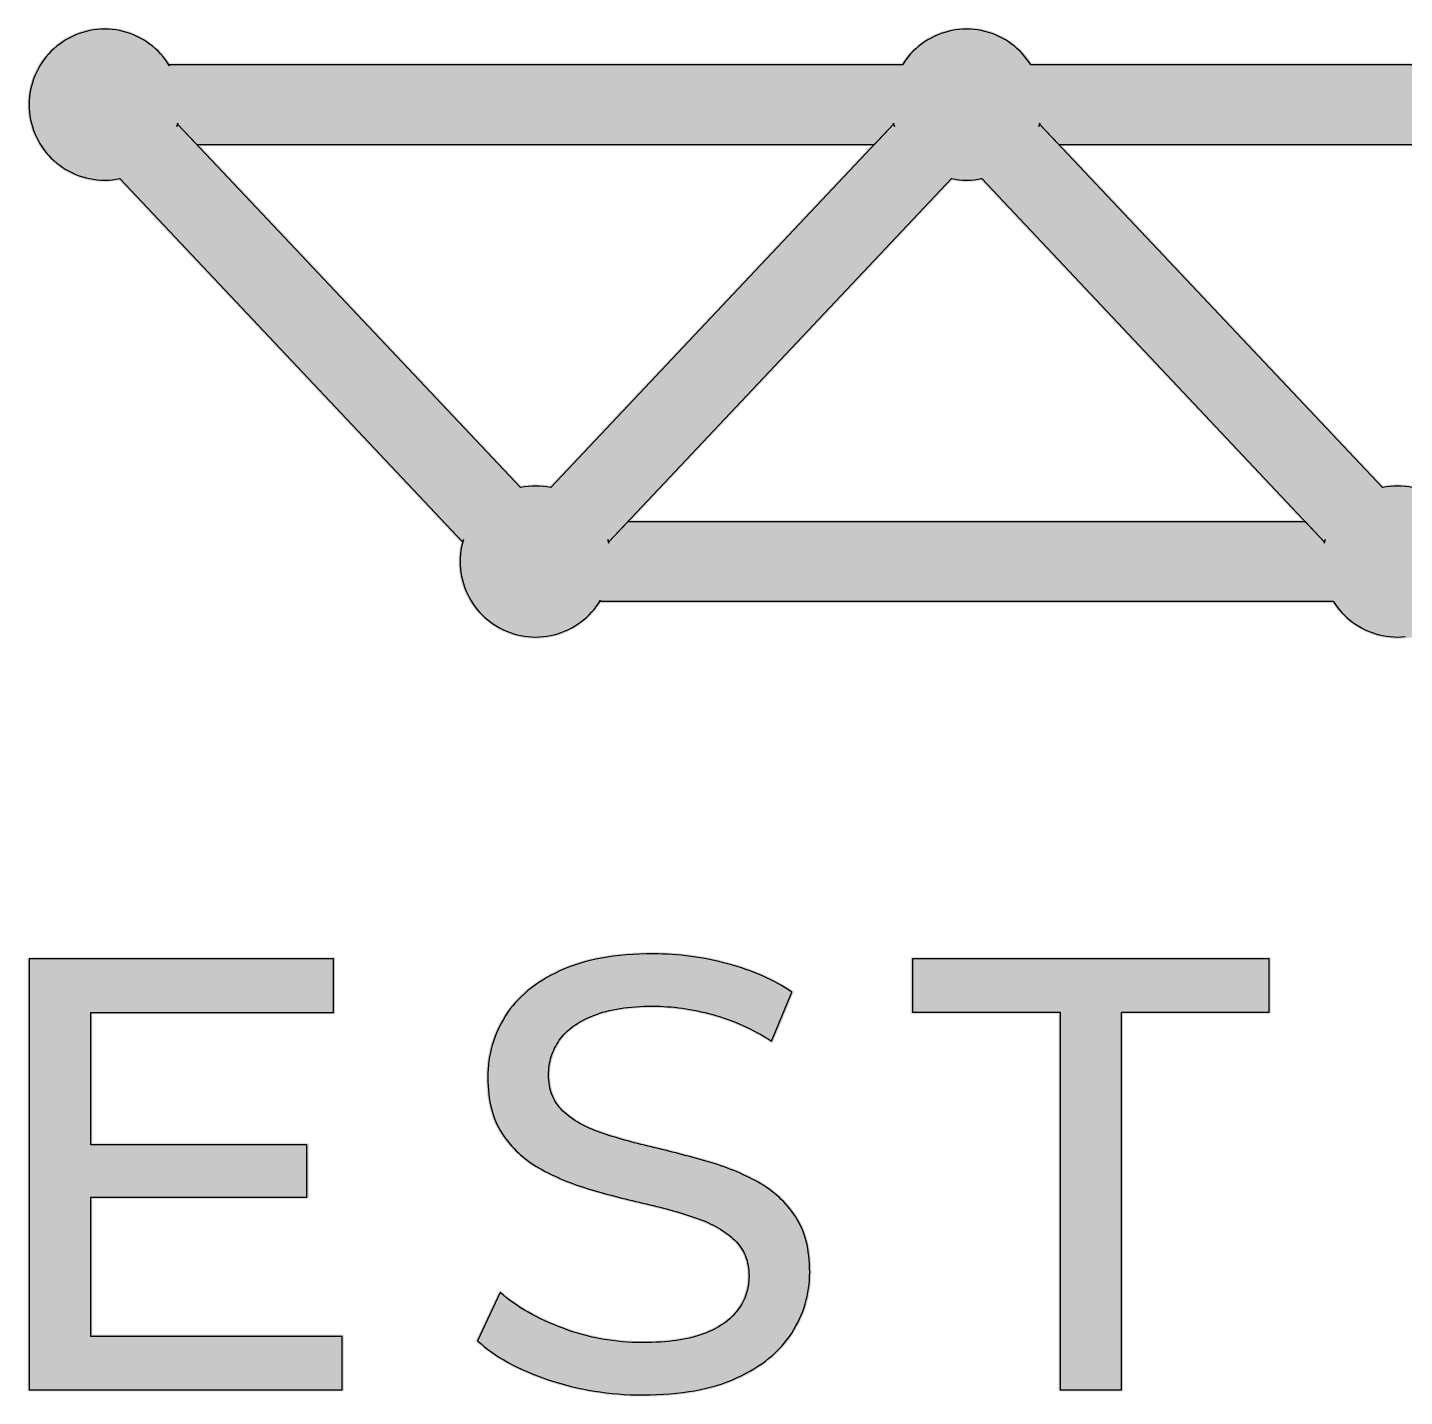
# Model space of a CAD drawing. Header units: millimetres. Extents: x 0 to 100, y 0 to 85.
# Drawn here: x -0.03 to 25.84, y -0.03 to 25.7 of the extents above; entities that cross this region are included whole.
import ezdxf

# ---------------------------------------------------------------- set-up
doc = ezdxf.new("R2010")
doc.units = ezdxf.units.MM
for name, color, linetype in [('RC_CERCHA', 7, 'Continuous'), ('RC_CONTORNO', 7, 'Continuous'), ('RC_TEXTO', 7, 'Continuous')]:
    doc.layers.add(name, color=color, linetype=linetype)

# ---------------------------------------------------------------- blocks, each defined once
blk = doc.blocks.new('RC_PRINCIPAL')
at = {"layer": 'RC_CERCHA'}
for points in [[(1.693, 22.83), (8.112, 16.021), (8.11, 16.016), (8.095, 15.947), (8.083, 15.877), (8.074, 15.806), (8.069, 15.735), (8.067, 15.664), (8.069, 15.593), (8.074, 15.522), (8.083, 15.451), (8.095, 15.381), (8.11, 15.312), (8.129, 15.244), (8.152, 15.176), (8.177, 15.11), (8.206, 15.045), (8.238, 14.981), (8.273, 14.919), (8.311, 14.859), (8.352, 14.801), (8.396, 14.745), (8.442, 14.691), (8.491, 14.64), (8.543, 14.591), (8.597, 14.544), (8.653, 14.5), (8.711, 14.459), (8.771, 14.421), (8.833, 14.386), (8.896, 14.354), (8.961, 14.326), (9.028, 14.3), (9.095, 14.278), (9.164, 14.259), (9.233, 14.243), (9.303, 14.231), (9.374, 14.222), (9.445, 14.217), (9.546, 14.215), (9.546, 17.114), (9.445, 17.111), (9.374, 17.106), (9.303, 17.097), (9.242, 17.087), (3.219, 23.476), (9.546, 23.476), (9.546, 25.029), (2.641, 25.029), (2.624, 25.057), (2.583, 25.115), (2.539, 25.171), (2.492, 25.225), (2.443, 25.277), (2.392, 25.326), (2.338, 25.372), (2.282, 25.416), (2.224, 25.457), (2.164, 25.495), (2.102, 25.53), (2.038, 25.562), (1.973, 25.591), (1.907, 25.616), (1.839, 25.639), (1.771, 25.658), (1.702, 25.673), (1.631, 25.685), (1.561, 25.694), (1.49, 25.699), (1.419, 25.701), (1.348, 25.699), (1.277, 25.694), (1.206, 25.685), (1.136, 25.673), (1.067, 25.658), (0.998, 25.639), (0.931, 25.616), (0.864, 25.591), (0.799, 25.562), (0.736, 25.53), (0.674, 25.495), (0.614, 25.457), (0.556, 25.416), (0.5, 25.372), (0.446, 25.326), (0.394, 25.277), (0.345, 25.225), (0.299, 25.171), (0.255, 25.115), (0.214, 25.057), (0.176, 24.997), (0.141, 24.935), (0.109, 24.872), (0.08, 24.807), (0.055, 24.74), (0.033, 24.673), (0.014, 24.604), (-0.002, 24.535), (-0.014, 24.465), (-0.023, 24.394), (-0.028, 24.323), (-0.03, 24.252), (-0.028, 24.181), (-0.023, 24.11), (-0.014, 24.04), (-0.002, 23.97), (0.014, 23.9), (0.033, 23.832), (0.055, 23.764), (0.08, 23.698), (0.109, 23.633), (0.141, 23.569), (0.176, 23.507), (0.214, 23.447), (0.255, 23.389), (0.299, 23.333), (0.345, 23.279), (0.394, 23.228), (0.446, 23.179), (0.5, 23.132), (0.556, 23.089), (0.614, 23.048), (0.674, 23.01), (0.736, 22.975), (0.799, 22.943), (0.864, 22.914), (0.931, 22.888), (0.998, 22.866), (1.067, 22.847), (1.136, 22.831), (1.206, 22.819), (1.277, 22.81), (1.348, 22.805), (1.419, 22.803), (1.49, 22.805), (1.561, 22.81), (1.631, 22.819)], [(9.658, 14.222), (9.728, 14.231), (9.798, 14.243), (9.868, 14.259), (9.936, 14.278), (10.004, 14.3), (10.07, 14.326), (10.135, 14.354), (10.199, 14.386), (10.261, 14.421), (10.321, 14.459), (10.379, 14.5), (10.435, 14.544), (10.489, 14.591), (10.54, 14.64), (10.589, 14.691), (10.636, 14.745), (10.679, 14.801), (10.72, 14.859), (10.738, 14.887), (17.642, 14.887), (17.642, 16.441), (11.315, 16.441), (17.339, 22.83), (17.4, 22.819), (17.471, 22.81), (17.542, 22.805), (17.642, 22.803), (17.642, 25.702), (17.542, 25.699), (17.471, 25.694), (17.4, 25.685), (17.33, 25.673), (17.261, 25.658), (17.192, 25.639), (17.125, 25.616), (17.058, 25.591), (16.993, 25.562), (16.93, 25.53), (16.868, 25.495), (16.808, 25.457), (16.75, 25.416), (16.694, 25.372), (16.64, 25.326), (16.588, 25.277), (16.539, 25.225), (16.493, 25.171), (16.449, 25.115), (16.408, 25.057), (16.39, 25.029), (9.486, 25.029), (9.486, 23.476), (15.813, 23.476), (9.789, 17.087), (9.728, 17.097), (9.658, 17.106), (9.587, 17.111), (9.486, 17.114), (9.486, 14.215), (9.587, 14.217)], [(17.886, 22.83), (23.91, 16.441), (17.583, 16.441), (17.583, 14.887), (24.487, 14.887), (24.505, 14.859), (24.546, 14.801), (24.59, 14.745), (24.636, 14.691), (24.685, 14.64), (24.737, 14.591), (24.79, 14.544), (24.846, 14.5), (24.905, 14.459), (24.965, 14.421), (25.026, 14.386), (25.09, 14.354), (25.155, 14.326), (25.221, 14.3), (25.289, 14.278), (25.357, 14.259), (25.427, 14.243), (25.497, 14.231), (25.567, 14.222), (25.638, 14.217), (25.739, 14.215), (25.739, 17.114), (25.638, 17.111), (25.567, 17.106), (25.497, 17.097), (25.436, 17.087), (19.412, 23.476), (25.739, 23.476), (25.739, 25.029), (18.835, 25.029), (18.817, 25.057), (18.776, 25.115), (18.733, 25.171), (18.686, 25.225), (18.637, 25.277), (18.586, 25.326), (18.532, 25.372), (18.476, 25.416), (18.418, 25.457), (18.357, 25.495), (18.296, 25.53), (18.232, 25.562), (18.167, 25.591), (18.101, 25.616), (18.033, 25.639), (17.965, 25.658), (17.895, 25.673), (17.825, 25.685), (17.755, 25.694), (17.684, 25.699), (17.583, 25.702), (17.583, 22.803), (17.684, 22.805), (17.755, 22.81), (17.825, 22.819)], [(25.851, 14.222), (25.922, 14.231), (25.992, 14.243), (26.061, 14.259), (26.13, 14.278), (26.198, 14.3), (26.264, 14.326), (26.329, 14.354), (26.392, 14.386), (26.454, 14.421), (26.514, 14.459), (26.573, 14.5), (26.629, 14.544), (26.682, 14.591), (26.734, 14.64), (26.783, 14.691), (26.829, 14.745), (26.873, 14.801), (26.914, 14.859), (26.932, 14.887), (33.836, 14.887), (33.836, 16.441), (27.509, 16.441), (33.533, 22.83), (33.594, 22.819), (33.664, 22.81), (33.735, 22.805), (33.806, 22.803), (33.836, 22.803), (33.836, 25.701), (33.806, 25.701), (33.735, 25.699), (33.664, 25.694), (33.594, 25.685), (33.524, 25.673), (33.454, 25.658), (33.386, 25.639), (33.318, 25.616), (33.252, 25.591), (33.187, 25.562), (33.123, 25.53), (33.061, 25.495), (33.001, 25.457), (32.943, 25.416), (32.887, 25.372), (32.833, 25.326), (32.782, 25.277), (32.733, 25.225), (32.686, 25.171), (32.643, 25.115), (32.602, 25.057), (32.584, 25.029), (25.68, 25.029), (25.68, 23.476), (32.007, 23.476), (25.983, 17.087), (25.922, 17.097), (25.851, 17.106), (25.781, 17.111), (25.68, 17.114), (25.68, 14.215), (25.781, 14.217)]]:
    blk.add_hatch(color=7, dxfattribs=at).paths.add_polyline_path(points)
at = {"layer": 'RC_TEXTO'}
for points in [[(11.917, -0.019), (12.041, -0.01), (12.162, 0.001), (12.28, 0.015), (12.396, 0.031), (12.508, 0.05), (12.618, 0.071), (12.724, 0.095), (12.828, 0.121), (12.929, 0.15), (13.028, 0.181), (13.123, 0.215), (13.215, 0.252), (13.305, 0.291), (13.391, 0.332), (13.475, 0.374), (13.556, 0.418), (13.634, 0.464), (13.709, 0.512), (13.782, 0.561), (13.851, 0.612), (13.918, 0.665), (13.982, 0.719), (14.044, 0.775), (14.102, 0.833), (14.158, 0.892), (14.211, 0.953), (14.261, 1.016), (14.308, 1.08), (14.352, 1.146), (14.394, 1.213), (14.433, 1.281), (14.469, 1.349), (14.502, 1.419), (14.533, 1.489), (14.561, 1.56), (14.587, 1.631), (14.609, 1.704), (14.63, 1.777), (14.647, 1.851), (14.662, 1.925), (14.674, 2.001), (14.683, 2.077), (14.69, 2.153), (14.694, 2.231), (14.695, 2.309), (14.694, 2.388), (14.691, 2.466), (14.686, 2.542), (14.678, 2.616), (14.669, 2.688), (14.657, 2.759), (14.643, 2.827), (14.627, 2.894), (14.609, 2.96), (14.589, 3.023), (14.567, 3.085), (14.542, 3.145), (14.515, 3.203), (14.486, 3.259), (14.455, 3.314), (14.422, 3.367), (14.388, 3.418), (14.352, 3.467), (14.314, 3.516), (14.276, 3.563), (14.236, 3.608), (14.195, 3.653), (14.152, 3.696), (14.108, 3.737), (14.063, 3.778), (14.016, 3.817), (13.969, 3.855), (13.92, 3.891), (13.869, 3.926), (13.817, 3.96), (13.764, 3.992), (13.71, 4.023), (13.655, 4.053), (13.599, 4.082), (13.543, 4.111), (13.486, 4.139), (13.428, 4.166), (13.37, 4.192), (13.31, 4.218), (13.25, 4.243), (13.19, 4.267), (13.128, 4.29), (13.066, 4.313), (13.004, 4.335), (12.94, 4.356), (12.876, 4.377), (12.811, 4.397), (12.746, 4.416), (12.68, 4.435), (12.614, 4.453), (12.549, 4.471), (12.483, 4.489), (12.417, 4.507), (12.352, 4.525), (12.286, 4.542), (12.22, 4.559), (12.155, 4.576), (12.089, 4.593), (12.023, 4.609), (11.957, 4.626), (11.892, 4.642), (11.826, 4.658), (11.76, 4.674), (11.694, 4.689), (11.629, 4.705), (11.565, 4.72), (11.501, 4.736), (11.438, 4.752), (11.376, 4.769), (11.314, 4.785), (11.253, 4.802), (11.193, 4.819), (11.134, 4.836), (11.075, 4.853), (11.017, 4.87), (10.96, 4.888), (10.903, 4.906), (10.848, 4.924), (10.793, 4.942), (10.738, 4.96), (10.685, 4.979), (10.634, 4.999), (10.583, 5.019), (10.534, 5.041), (10.486, 5.063), (10.44, 5.085), (10.395, 5.109), (10.351, 5.134), (10.309, 5.159), (10.267, 5.185), (10.227, 5.212), (10.189, 5.239), (10.152, 5.268), (10.116, 5.297), (10.081, 5.327), (10.047, 5.358), (10.016, 5.389), (9.987, 5.422), (9.959, 5.456), (9.934, 5.491), (9.911, 5.528), (9.89, 5.565), (9.871, 5.605), (9.854, 5.645), (9.838, 5.686), (9.825, 5.729), (9.814, 5.774), (9.805, 5.819), (9.798, 5.867), (9.793, 5.915), (9.79, 5.965), (9.789, 6.016), (9.789, 6.06), (9.792, 6.103), (9.796, 6.146), (9.801, 6.188), (9.808, 6.23), (9.816, 6.271), (9.826, 6.311), (9.838, 6.351), (9.851, 6.39), (9.866, 6.429), (9.882, 6.467), (9.9, 6.505), (9.919, 6.542), (9.94, 6.579), (9.962, 6.615), (9.986, 6.65), (10.011, 6.685), (10.039, 6.718), (10.068, 6.751), (10.099, 6.783), (10.131, 6.815), (10.166, 6.845), (10.202, 6.875), (10.241, 6.903), (10.281, 6.931), (10.323, 6.959), (10.366, 6.985), (10.412, 7.01), (10.46, 7.035), (10.509, 7.059), (10.56, 7.082), (10.613, 7.104), (10.668, 7.125), (10.725, 7.144), (10.784, 7.163), (10.844, 7.179), (10.907, 7.195), (10.971, 7.209), (11.037, 7.222), (11.105, 7.234), (11.176, 7.244), (11.248, 7.253), (11.321, 7.26), (11.397, 7.266), (11.475, 7.271), (11.555, 7.274), (11.636, 7.277), (11.72, 7.277), (11.787, 7.277), (11.855, 7.275), (11.923, 7.272), (11.992, 7.267), (12.06, 7.262), (12.13, 7.255), (12.199, 7.247), (12.269, 7.238), (12.338, 7.227), (12.409, 7.216), (12.479, 7.203), (12.55, 7.188), (12.621, 7.173), (12.693, 7.156), (12.764, 7.138), (12.836, 7.119), (12.908, 7.099), (12.979, 7.077), (13.05, 7.054), (13.121, 7.029), (13.191, 7.003), (13.261, 6.976), (13.33, 6.947), (13.399, 6.917), (13.467, 6.885), (13.535, 6.852), (13.602, 6.818), (13.67, 6.782), (13.736, 6.745), (13.803, 6.706), (13.868, 6.666), (13.964, 6.606), (14.369, 7.58), (14.283, 7.636), (14.217, 7.678), (14.149, 7.718), (14.08, 7.757), (14.009, 7.795), (13.937, 7.832), (13.864, 7.867), (13.789, 7.902), (13.712, 7.935), (13.634, 7.966), (13.555, 7.997), (13.474, 8.026), (13.392, 8.054), (13.308, 8.081), (13.223, 8.106), (13.137, 8.13), (13.049, 8.153), (12.962, 8.175), (12.874, 8.195), (12.787, 8.213), (12.699, 8.23), (12.611, 8.246), (12.523, 8.26), (12.435, 8.272), (12.347, 8.283), (12.259, 8.293), (12.171, 8.301), (12.082, 8.308), (11.994, 8.313), (11.905, 8.316), (11.816, 8.319), (11.727, 8.319), (11.595, 8.318), (11.466, 8.314), (11.339, 8.308), (11.215, 8.299), (11.095, 8.288), (10.977, 8.274), (10.862, 8.258), (10.75, 8.239), (10.641, 8.218), (10.535, 8.194), (10.432, 8.168), (10.331, 8.139), (10.234, 8.107), (10.14, 8.073), (10.048, 8.037), (9.96, 7.998), (9.874, 7.957), (9.791, 7.914), (9.711, 7.87), (9.634, 7.824), (9.56, 7.776), (9.488, 7.727), (9.419, 7.676), (9.353, 7.623), (9.29, 7.569), (9.229, 7.513), (9.172, 7.455), (9.117, 7.396), (9.065, 7.335), (9.015, 7.272), (8.969, 7.208), (8.925, 7.142), (8.885, 7.074), (8.846, 7.006), (8.811, 6.938), (8.778, 6.868), (8.748, 6.798), (8.72, 6.726), (8.695, 6.654), (8.672, 6.581), (8.653, 6.508), (8.636, 6.433), (8.621, 6.358), (8.609, 6.281), (8.6, 6.204), (8.593, 6.127), (8.59, 6.048), (8.588, 5.969), (8.589, 5.888), (8.592, 5.809), (8.598, 5.732), (8.605, 5.657), (8.615, 5.584), (8.626, 5.512), (8.64, 5.442), (8.656, 5.375), (8.674, 5.308), (8.694, 5.244), (8.717, 5.182), (8.741, 5.121), (8.768, 5.063), (8.797, 5.006), (8.828, 4.951), (8.861, 4.898), (8.896, 4.847), (8.932, 4.797), (8.969, 4.748), (9.008, 4.701), (9.048, 4.655), (9.089, 4.61), (9.131, 4.567), (9.175, 4.525), (9.22, 4.484), (9.267, 4.444), (9.315, 4.406), (9.364, 4.369), (9.414, 4.334), (9.466, 4.299), (9.519, 4.266), (9.573, 4.235), (9.628, 4.204), (9.684, 4.174), (9.74, 4.145), (9.797, 4.117), (9.855, 4.089), (9.914, 4.062), (9.973, 4.036), (10.033, 4.011), (10.094, 3.986), (10.155, 3.962), (10.217, 3.939), (10.28, 3.916), (10.344, 3.894), (10.408, 3.873), (10.473, 3.853), (10.538, 3.833), (10.604, 3.814), (10.67, 3.795), (10.736, 3.777), (10.802, 3.758), (10.867, 3.74), (10.933, 3.723), (10.999, 3.705), (11.065, 3.688), (11.13, 3.671), (11.196, 3.655), (11.262, 3.638), (11.327, 3.622), (11.393, 3.606), (11.459, 3.591), (11.525, 3.576), (11.59, 3.561), (11.655, 3.546), (11.72, 3.531), (11.783, 3.515), (11.846, 3.499), (11.908, 3.483), (11.97, 3.467), (12.03, 3.451), (12.09, 3.434), (12.15, 3.417), (12.208, 3.399), (12.266, 3.382), (12.323, 3.364), (12.38, 3.346), (12.436, 3.327), (12.491, 3.308), (12.545, 3.289), (12.598, 3.27), (12.65, 3.25), (12.7, 3.229), (12.749, 3.207), (12.797, 3.185), (12.843, 3.162), (12.888, 3.137), (12.932, 3.113), (12.975, 3.087), (13.016, 3.061), (13.056, 3.034), (13.095, 3.006), (13.132, 2.977), (13.168, 2.948), (13.203, 2.918), (13.236, 2.887), (13.267, 2.856), (13.297, 2.823), (13.324, 2.789), (13.349, 2.754), (13.372, 2.717), (13.394, 2.68), (13.413, 2.641), (13.43, 2.601), (13.445, 2.559), (13.458, 2.516), (13.469, 2.472), (13.479, 2.427), (13.486, 2.38), (13.491, 2.331), (13.494, 2.282), (13.495, 2.231), (13.494, 2.188), (13.492, 2.147), (13.488, 2.105), (13.482, 2.064), (13.475, 2.024), (13.466, 1.984), (13.456, 1.945), (13.444, 1.906), (13.431, 1.868), (13.416, 1.83), (13.399, 1.793), (13.381, 1.756), (13.361, 1.72), (13.34, 1.684), (13.317, 1.649), (13.292, 1.614), (13.266, 1.58), (13.238, 1.547), (13.208, 1.514), (13.177, 1.483), (13.144, 1.453), (13.109, 1.423), (13.072, 1.394), (13.033, 1.366), (12.993, 1.339), (12.95, 1.313), (12.906, 1.288), (12.86, 1.264), (12.812, 1.24), (12.763, 1.218), (12.711, 1.196), (12.658, 1.175), (12.603, 1.156), (12.546, 1.137), (12.487, 1.12), (12.425, 1.104), (12.362, 1.09), (12.296, 1.076), (12.229, 1.064), (12.159, 1.053), (12.087, 1.044), (12.013, 1.035), (11.937, 1.028), (11.859, 1.023), (11.779, 1.018), (11.696, 1.015), (11.612, 1.013), (11.526, 1.012), (11.429, 1.013), (11.334, 1.016), (11.238, 1.022), (11.144, 1.029), (11.049, 1.038), (10.955, 1.05), (10.862, 1.063), (10.769, 1.079), (10.676, 1.097), (10.584, 1.116), (10.492, 1.138), (10.401, 1.162), (10.311, 1.188), (10.22, 1.216), (10.13, 1.247), (10.041, 1.279), (9.953, 1.313), (9.866, 1.348), (9.782, 1.384), (9.7, 1.421), (9.62, 1.459), (9.541, 1.498), (9.465, 1.538), (9.391, 1.579), (9.319, 1.621), (9.249, 1.664), (9.181, 1.708), (9.115, 1.754), (9.051, 1.8), (8.989, 1.847), (8.929, 1.895), (8.841, 1.97), (8.389, 1.011), (8.468, 0.941), (8.533, 0.886), (8.602, 0.833), (8.673, 0.78), (8.746, 0.729), (8.823, 0.68), (8.903, 0.632), (8.985, 0.585), (9.07, 0.539), (9.158, 0.495), (9.249, 0.452), (9.342, 0.41), (9.439, 0.37), (9.538, 0.331), (9.64, 0.293), (9.744, 0.257), (9.851, 0.222), (9.958, 0.19), (10.066, 0.159), (10.174, 0.131), (10.284, 0.106), (10.393, 0.082), (10.504, 0.061), (10.615, 0.042), (10.727, 0.025), (10.839, 0.01), (10.952, -0.002), (11.066, -0.012), (11.18, -0.02), (11.295, -0.025), (11.411, -0.029), (11.527, -0.03), (11.66, -0.029), (11.79, -0.025)], [(1.187, 1.13), (1.187, 3.687), (5.25, 3.687), (5.25, 4.73), (1.187, 4.73), (1.187, 7.159), (5.748, 7.159), (5.748, 8.226), (-0.03, 8.226), (-0.03, 0.064), (5.91, 0.064), (5.91, 1.13)], [(23.324, 7.164), (23.324, 8.226), (16.564, 8.226), (16.564, 7.164), (19.339, 7.164), (19.339, 0.064), (20.549, 0.064), (20.549, 7.164)]]:
    blk.add_hatch(color=7, dxfattribs=at).paths.add_polyline_path(points)
at = {"layer": 'RC_CONTORNO'}
blk.add_lwpolyline([(32.6, 24.999), (18.819, 24.999), (18.792, 25.041), (18.752, 25.097), (18.709, 25.152), (18.664, 25.205), (18.616, 25.256), (18.565, 25.304), (18.513, 25.349), (18.458, 25.392), (18.401, 25.432), (18.342, 25.469), (18.281, 25.504), (18.219, 25.535), (18.156, 25.563), (18.091, 25.588), (18.024, 25.61), (17.957, 25.629), (17.889, 25.644), (17.821, 25.656), (17.752, 25.664), (17.682, 25.669), (17.613, 25.671), (17.543, 25.669), (17.474, 25.664), (17.404, 25.656), (17.336, 25.644), (17.268, 25.629), (17.201, 25.61), (17.135, 25.588), (17.07, 25.563), (17.006, 25.535), (16.944, 25.504), (16.883, 25.469), (16.824, 25.432), (16.767, 25.392), (16.712, 25.349), (16.66, 25.304), (16.609, 25.256), (16.561, 25.205), (16.516, 25.152), (16.473, 25.097), (16.433, 25.041), (16.407, 24.999), (2.625, 24.999), (2.636, 24.982), (2.599, 25.041), (2.559, 25.097), (2.516, 25.152), (2.47, 25.205), (2.422, 25.256), (2.372, 25.304), (2.319, 25.349), (2.264, 25.392), (2.207, 25.432), (2.148, 25.469), (2.088, 25.504), (2.026, 25.535), (1.962, 25.563), (1.897, 25.588), (1.831, 25.61), (1.764, 25.629), (1.696, 25.644), (1.627, 25.656), (1.558, 25.664), (1.489, 25.669), (1.419, 25.671), (1.349, 25.669), (1.28, 25.664), (1.211, 25.656), (1.142, 25.644), (1.074, 25.629), (1.007, 25.61), (0.941, 25.588), (0.876, 25.563), (0.812, 25.535), (0.75, 25.504), (0.689, 25.469), (0.631, 25.432), (0.574, 25.392), (0.519, 25.349), (0.466, 25.304), (0.416, 25.256), (0.368, 25.205), (0.322, 25.152), (0.279, 25.097), (0.239, 25.041), (0.202, 24.982), (0.168, 24.921), (0.136, 24.859), (0.108, 24.795), (0.083, 24.73), (0.061, 24.664), (0.043, 24.597), (0.027, 24.529), (0.015, 24.46), (0.007, 24.391), (0.002, 24.322), (0, 24.252), (0.002, 24.183), (0.007, 24.113), (0.015, 24.044), (0.027, 23.975), (0.043, 23.907), (0.061, 23.84), (0.083, 23.774), (0.108, 23.709), (0.136, 23.646), (0.168, 23.583), (0.202, 23.523), (0.239, 23.464), (0.279, 23.407), (0.322, 23.352), (0.368, 23.299), (0.416, 23.249), (0.466, 23.201), (0.519, 23.155), (0.574, 23.113), (0.631, 23.072), (0.689, 23.035), (0.75, 23.001), (0.812, 22.97), (0.876, 22.941), (0.941, 22.916), (1.007, 22.894), (1.074, 22.876), (1.142, 22.861), (1.211, 22.849), (1.28, 22.84), (1.349, 22.835), (1.419, 22.833), (1.489, 22.835), (1.558, 22.84), (1.627, 22.849), (1.696, 22.861), (1.703, 22.862), (8.145, 16.029), (8.158, 16.076), (8.139, 16.009), (8.124, 15.941), (8.112, 15.872), (8.104, 15.803), (8.099, 15.734), (8.097, 15.664), (8.099, 15.594), (8.104, 15.525), (8.112, 15.456), (8.124, 15.387), (8.139, 15.319), (8.158, 15.252), (8.18, 15.186), (8.205, 15.121), (8.233, 15.057), (8.264, 14.995), (8.299, 14.935), (8.336, 14.876), (8.376, 14.819), (8.419, 14.764), (8.464, 14.711), (8.512, 14.661), (8.563, 14.613), (8.616, 14.567), (8.671, 14.524), (8.727, 14.484), (8.786, 14.447), (8.847, 14.413), (8.909, 14.381), (8.973, 14.353), (9.038, 14.328), (9.104, 14.306), (9.171, 14.288), (9.239, 14.272), (9.308, 14.261), (9.377, 14.252), (9.446, 14.247), (9.516, 14.245), (9.585, 14.247), (9.655, 14.252), (9.724, 14.261), (9.793, 14.272), (9.861, 14.288), (9.928, 14.306), (9.994, 14.328), (10.059, 14.353), (10.122, 14.381), (10.185, 14.413), (10.245, 14.447), (10.304, 14.484), (10.361, 14.524), (10.416, 14.567), (10.469, 14.613), (10.519, 14.661), (10.567, 14.711), (10.613, 14.764), (10.655, 14.819), (10.696, 14.876), (10.733, 14.935), (10.722, 14.917), (24.503, 14.917), (24.53, 14.876), (24.57, 14.819), (24.613, 14.764), (24.658, 14.711), (24.706, 14.661), (24.757, 14.613), (24.809, 14.567), (24.864, 14.524), (24.921, 14.484), (24.98, 14.447), (25.041, 14.413), (25.103, 14.381), (25.166, 14.353), (25.231, 14.328), (25.298, 14.306), (25.365, 14.288), (25.433, 14.272), (25.501, 14.261), (25.57, 14.252), (25.64, 14.247), (25.709, 14.245), (25.779, 14.247), (25.849, 14.252)], dxfattribs=at)
for points in [[(2.777, 23.84), (2.795, 23.907), (2.79, 23.887)], [(3.149, 23.505), (15.882, 23.505), (16.242, 23.887), (9.8, 17.054), (9.793, 17.056), (9.724, 17.068), (9.655, 17.076), (9.585, 17.081), (9.516, 17.083), (9.446, 17.081), (9.377, 17.076), (9.308, 17.068), (9.239, 17.056), (9.232, 17.054), (2.79, 23.887)], [(16.236, 23.907), (16.255, 23.84), (16.242, 23.887)], [(18.983, 23.887), (18.97, 23.84), (18.989, 23.907)], [(19.343, 23.505), (32.076, 23.505), (32.436, 23.887), (25.994, 17.054), (25.986, 17.056), (25.918, 17.068), (25.849, 17.076), (25.779, 17.081), (25.709, 17.083), (25.64, 17.081), (25.57, 17.076), (25.501, 17.068), (25.433, 17.056), (25.425, 17.054), (18.983, 23.887)], [(17.328, 22.862), (17.336, 22.861), (17.404, 22.849), (17.474, 22.84), (17.543, 22.835), (17.613, 22.833), (17.682, 22.835), (17.752, 22.84), (17.821, 22.849), (17.889, 22.861), (17.897, 22.862), (24.339, 16.029), (23.979, 16.411), (11.246, 16.411), (10.886, 16.029)], [(10.892, 16.009), (10.874, 16.076), (10.886, 16.029)], [(24.352, 16.076), (24.333, 16.009), (24.339, 16.029)], [(11.915, 0.011), (12.038, 0.02), (12.159, 0.031), (12.276, 0.045), (12.391, 0.061), (12.503, 0.079), (12.612, 0.101), (12.718, 0.124), (12.821, 0.15), (12.921, 0.179), (13.018, 0.21), (13.112, 0.243), (13.204, 0.279), (13.292, 0.318), (13.378, 0.358), (13.461, 0.401), (13.541, 0.444), (13.618, 0.49), (13.693, 0.537), (13.764, 0.586), (13.833, 0.636), (13.899, 0.688), (13.963, 0.741), (14.023, 0.797), (14.081, 0.853), (14.136, 0.912), (14.188, 0.972), (14.237, 1.034), (14.283, 1.097), (14.327, 1.162), (14.368, 1.228), (14.406, 1.295), (14.442, 1.363), (14.475, 1.431), (14.505, 1.5), (14.533, 1.57), (14.558, 1.641), (14.581, 1.712), (14.601, 1.784), (14.618, 1.857), (14.632, 1.931), (14.644, 2.005), (14.653, 2.08), (14.66, 2.156), (14.664, 2.232), (14.665, 2.309), (14.664, 2.388), (14.661, 2.464), (14.656, 2.539), (14.649, 2.612), (14.639, 2.684), (14.628, 2.753), (14.614, 2.821), (14.598, 2.887), (14.581, 2.951), (14.561, 3.014), (14.539, 3.074), (14.515, 3.133), (14.488, 3.19), (14.46, 3.245), (14.43, 3.299), (14.397, 3.35), (14.363, 3.401), (14.328, 3.449), (14.291, 3.497), (14.253, 3.543), (14.214, 3.588), (14.173, 3.632), (14.131, 3.674), (14.088, 3.715), (14.043, 3.755), (13.998, 3.794), (13.95, 3.831), (13.902, 3.867), (13.852, 3.901), (13.801, 3.935), (13.749, 3.967), (13.696, 3.997), (13.641, 4.027), (13.586, 4.056), (13.53, 4.084), (13.473, 4.112), (13.416, 4.139), (13.358, 4.165), (13.299, 4.19), (13.239, 4.215), (13.179, 4.239), (13.118, 4.262), (13.056, 4.285), (12.994, 4.307), (12.931, 4.328), (12.867, 4.348), (12.803, 4.368), (12.737, 4.387), (12.672, 4.406), (12.606, 4.424), (12.541, 4.442), (12.475, 4.46), (12.41, 4.478), (12.344, 4.496), (12.278, 4.513), (12.213, 4.53), (12.147, 4.547), (12.081, 4.564), (12.016, 4.58), (11.95, 4.597), (11.885, 4.613), (11.819, 4.629), (11.753, 4.645), (11.688, 4.66), (11.622, 4.676), (11.558, 4.691), (11.494, 4.707), (11.431, 4.723), (11.368, 4.74), (11.306, 4.756), (11.245, 4.773), (11.185, 4.79), (11.125, 4.807), (11.067, 4.824), (11.008, 4.842), (10.951, 4.859), (10.894, 4.877), (10.838, 4.895), (10.783, 4.914), (10.728, 4.932), (10.675, 4.951), (10.623, 4.971), (10.572, 4.992), (10.522, 5.013), (10.474, 5.036), (10.426, 5.059), (10.381, 5.083), (10.336, 5.108), (10.293, 5.133), (10.251, 5.16), (10.21, 5.187), (10.171, 5.215), (10.133, 5.244), (10.096, 5.274), (10.061, 5.305), (10.027, 5.336), (9.994, 5.369), (9.964, 5.403), (9.936, 5.438), (9.909, 5.475), (9.885, 5.512), (9.863, 5.552), (9.844, 5.592), (9.826, 5.634), (9.81, 5.677), (9.796, 5.721), (9.785, 5.767), (9.775, 5.814), (9.768, 5.863), (9.763, 5.912), (9.76, 5.963), (9.759, 6.016), (9.76, 6.061), (9.762, 6.105), (9.766, 6.149), (9.771, 6.193), (9.779, 6.235), (9.787, 6.277), (9.798, 6.319), (9.809, 6.36), (9.823, 6.4), (9.838, 6.44), (9.855, 6.48), (9.873, 6.518), (9.893, 6.556), (9.914, 6.594), (9.937, 6.631), (9.961, 6.667), (9.988, 6.703), (10.016, 6.738), (10.046, 6.772), (10.077, 6.805), (10.111, 6.837), (10.147, 6.868), (10.184, 6.898), (10.223, 6.928), (10.264, 6.956), (10.307, 6.984), (10.351, 7.011), (10.398, 7.037), (10.446, 7.062), (10.497, 7.086), (10.549, 7.109), (10.602, 7.132), (10.658, 7.153), (10.716, 7.173), (10.775, 7.191), (10.837, 7.208), (10.9, 7.224), (10.965, 7.239), (11.032, 7.252), (11.101, 7.263), (11.172, 7.273), (11.244, 7.282), (11.319, 7.29), (11.395, 7.296), (11.473, 7.301), (11.554, 7.304), (11.636, 7.306), (11.72, 7.307), (11.788, 7.306), (11.856, 7.305), (11.925, 7.301), (11.994, 7.297), (12.063, 7.292), (12.133, 7.285), (12.203, 7.277), (12.273, 7.267), (12.343, 7.257), (12.414, 7.245), (12.485, 7.232), (12.556, 7.218), (12.628, 7.202), (12.7, 7.185), (12.772, 7.167), (12.844, 7.148), (12.917, 7.128), (12.988, 7.106), (13.06, 7.082), (13.131, 7.057), (13.202, 7.031), (13.272, 7.004), (13.342, 6.974), (13.411, 6.944), (13.48, 6.912), (13.548, 6.879), (13.616, 6.844), (13.684, 6.808), (13.751, 6.771), (13.818, 6.732), (13.884, 6.692), (13.95, 6.65), (14.331, 7.568), (14.267, 7.611), (14.201, 7.652), (14.134, 7.692), (14.066, 7.731), (13.996, 7.769), (13.924, 7.805), (13.851, 7.84), (13.777, 7.874), (13.701, 7.907), (13.623, 7.939), (13.545, 7.969), (13.464, 7.998), (13.383, 8.026), (13.299, 8.052), (13.215, 8.077), (13.129, 8.102), (13.042, 8.124), (12.955, 8.146), (12.868, 8.165), (12.781, 8.184), (12.694, 8.201), (12.606, 8.216), (12.519, 8.23), (12.431, 8.243), (12.344, 8.254), (12.256, 8.263), (12.168, 8.271), (12.08, 8.278), (11.992, 8.283), (11.904, 8.287), (11.816, 8.289), (11.728, 8.289), (11.596, 8.288), (11.467, 8.285), (11.341, 8.278), (11.218, 8.27), (11.098, 8.258), (10.981, 8.245), (10.867, 8.228), (10.755, 8.21), (10.647, 8.189), (10.542, 8.165), (10.44, 8.139), (10.34, 8.11), (10.244, 8.079), (10.15, 8.045), (10.06, 8.009), (9.972, 7.971), (9.887, 7.93), (9.805, 7.888), (9.726, 7.844), (9.65, 7.798), (9.576, 7.751), (9.505, 7.703), (9.437, 7.652), (9.372, 7.6), (9.31, 7.546), (9.25, 7.491), (9.193, 7.434), (9.139, 7.376), (9.088, 7.316), (9.039, 7.254), (8.994, 7.191), (8.951, 7.126), (8.91, 7.059), (8.873, 6.992), (8.838, 6.924), (8.805, 6.856), (8.775, 6.786), (8.748, 6.716), (8.723, 6.645), (8.701, 6.573), (8.682, 6.5), (8.665, 6.427), (8.651, 6.353), (8.639, 6.277), (8.63, 6.201), (8.623, 6.125), (8.619, 6.047), (8.618, 5.969), (8.619, 5.889), (8.622, 5.811), (8.628, 5.735), (8.635, 5.66), (8.644, 5.588), (8.656, 5.517), (8.669, 5.449), (8.685, 5.382), (8.703, 5.317), (8.723, 5.254), (8.745, 5.193), (8.769, 5.133), (8.795, 5.076), (8.823, 5.02), (8.854, 4.966), (8.886, 4.914), (8.92, 4.864), (8.956, 4.815), (8.992, 4.767), (9.03, 4.72), (9.07, 4.675), (9.11, 4.631), (9.152, 4.588), (9.196, 4.547), (9.24, 4.506), (9.286, 4.467), (9.333, 4.43), (9.381, 4.393), (9.431, 4.358), (9.482, 4.324), (9.534, 4.292), (9.588, 4.261), (9.642, 4.23), (9.698, 4.201), (9.754, 4.172), (9.81, 4.144), (9.868, 4.116), (9.926, 4.09), (9.985, 4.064), (10.044, 4.038), (10.105, 4.014), (10.166, 3.99), (10.228, 3.967), (10.29, 3.944), (10.353, 3.923), (10.417, 3.902), (10.482, 3.881), (10.547, 3.862), (10.613, 3.843), (10.678, 3.824), (10.744, 3.805), (10.81, 3.787), (10.875, 3.769), (10.941, 3.752), (11.006, 3.734), (11.072, 3.717), (11.138, 3.7), (11.203, 3.684), (11.269, 3.667), (11.334, 3.651), (11.4, 3.635), (11.466, 3.62), (11.531, 3.605), (11.597, 3.59), (11.662, 3.575), (11.727, 3.56), (11.79, 3.544), (11.853, 3.528), (11.916, 3.512), (11.977, 3.496), (12.038, 3.479), (12.099, 3.462), (12.158, 3.445), (12.217, 3.428), (12.275, 3.41), (12.332, 3.392), (12.389, 3.374), (12.445, 3.355), (12.5, 3.337), (12.555, 3.318), (12.609, 3.298), (12.661, 3.278), (12.712, 3.256), (12.761, 3.234), (12.81, 3.212), (12.857, 3.188), (12.903, 3.164), (12.947, 3.139), (12.99, 3.113), (13.032, 3.086), (13.073, 3.058), (13.112, 3.03), (13.15, 3.001), (13.187, 2.971), (13.223, 2.94), (13.257, 2.909), (13.289, 2.876), (13.32, 2.842), (13.348, 2.807), (13.374, 2.771), (13.398, 2.733), (13.42, 2.694), (13.44, 2.653), (13.458, 2.612), (13.473, 2.569), (13.487, 2.524), (13.499, 2.479), (13.508, 2.432), (13.515, 2.383), (13.521, 2.334), (13.524, 2.283), (13.525, 2.231), (13.524, 2.187), (13.521, 2.144), (13.517, 2.102), (13.512, 2.06), (13.504, 2.018), (13.495, 1.977), (13.485, 1.937), (13.473, 1.897), (13.459, 1.857), (13.443, 1.818), (13.426, 1.78), (13.407, 1.742), (13.387, 1.705), (13.365, 1.668), (13.341, 1.632), (13.316, 1.596), (13.289, 1.561), (13.261, 1.527), (13.23, 1.494), (13.198, 1.462), (13.163, 1.43), (13.127, 1.4), (13.09, 1.37), (13.05, 1.342), (13.009, 1.314), (12.966, 1.288), (12.921, 1.262), (12.874, 1.237), (12.825, 1.213), (12.775, 1.19), (12.723, 1.168), (12.669, 1.147), (12.613, 1.127), (12.555, 1.109), (12.495, 1.091), (12.432, 1.075), (12.368, 1.06), (12.302, 1.047), (12.234, 1.035), (12.163, 1.024), (12.091, 1.014), (12.016, 1.006), (11.94, 0.999), (11.861, 0.993), (11.78, 0.988), (11.697, 0.985), (11.613, 0.983), (11.526, 0.982), (11.429, 0.983), (11.332, 0.987), (11.236, 0.992), (11.141, 0.999), (11.046, 1.009), (10.951, 1.02), (10.857, 1.034), (10.764, 1.05), (10.67, 1.067), (10.578, 1.087), (10.485, 1.109), (10.393, 1.133), (10.302, 1.16), (10.211, 1.188), (10.12, 1.218), (10.03, 1.251), (9.942, 1.285), (9.855, 1.32), (9.77, 1.356), (9.687, 1.394), (9.607, 1.432), (9.528, 1.471), (9.451, 1.512), (9.376, 1.553), (9.304, 1.595), (9.233, 1.639), (9.165, 1.684), (9.098, 1.729), (9.033, 1.776), (8.971, 1.824), (8.91, 1.872), (8.852, 1.922), (8.426, 1.019), (8.488, 0.963), (8.552, 0.909), (8.62, 0.856), (8.69, 0.805), (8.763, 0.754), (8.839, 0.705), (8.918, 0.657), (8.999, 0.611), (9.084, 0.566), (9.171, 0.522), (9.261, 0.479), (9.354, 0.438), (9.45, 0.398), (9.548, 0.359), (9.65, 0.321), (9.754, 0.285), (9.86, 0.25), (9.966, 0.218), (10.074, 0.188), (10.182, 0.16), (10.29, 0.135), (10.399, 0.111), (10.509, 0.09), (10.62, 0.071), (10.731, 0.055), (10.843, 0.04), (10.955, 0.028), (11.068, 0.018), (11.182, 0.01), (11.297, 0.004), (11.412, 0.001), (11.527, 0), (11.659, 0.001), (11.789, 0.005)], [(1.158, 1.1), (1.158, 3.716), (5.22, 3.716), (5.22, 4.7), (1.158, 4.7), (1.158, 7.189), (5.718, 7.189), (5.718, 8.196), (0, 8.196), (0, 0.093), (5.88, 0.093), (5.88, 1.1)], [(23.295, 7.194), (23.295, 8.196), (16.594, 8.196), (16.594, 7.194), (19.369, 7.194), (19.369, 0.093), (20.52, 0.093), (20.52, 7.194)]]:
    blk.add_lwpolyline(points, close=True, dxfattribs=at)

msp = doc.modelspace()

# ---------------------------------------------------------------- block references
msp.add_blockref('RC_PRINCIPAL', (0, 0))

doc.saveas('drawing.dxf')
